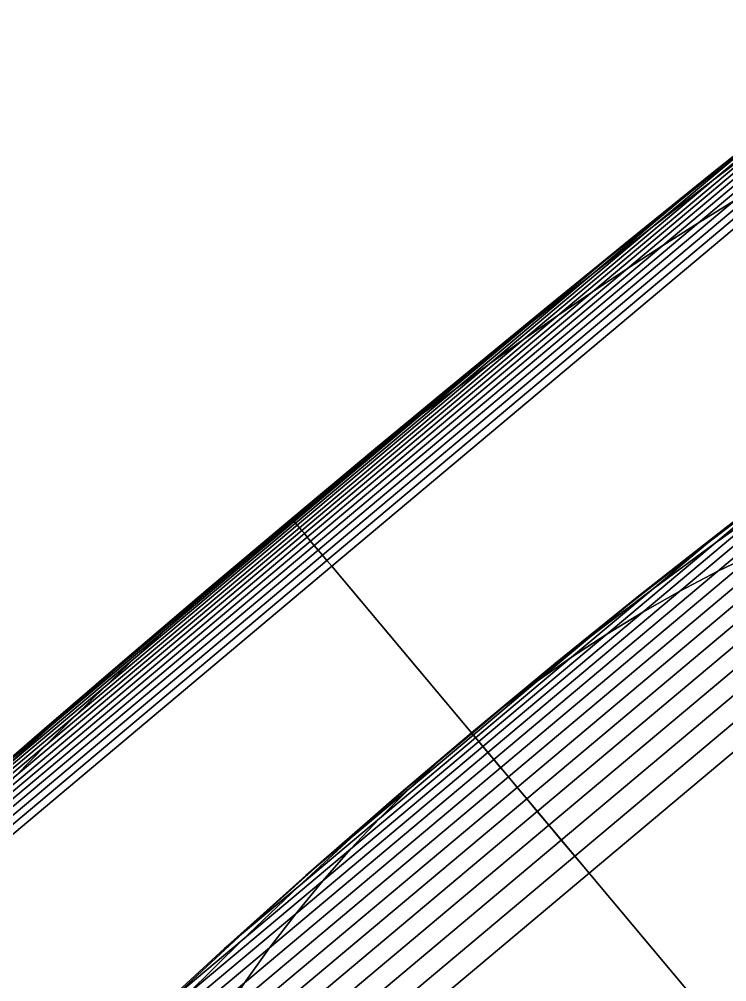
# Model space of a CAD drawing. Extents: x -150 to 177, y -170 to 152.
# Drawn here: x 133.35 to 148.53, y -145.28 to -124.64 of the extents above; entities that cross this region are included whole.
import ezdxf

# ---------------------------------------------------------------- set-up
doc = ezdxf.new("R2010")
doc.units = 0
doc.header["$LTSCALE"] = 0.5
doc.layers.add('1', color=7, linetype='CONTINUOUS')

msp = doc.modelspace()

# ---------------------------------------------------------------- linework, layer by layer
at = {"layer": '1', "color": 7}
for points in [[(154.917068, -123.140579, -19.887379), (147.927368, -129.00563, -25.984112), (148.69838, -128.529129, -28.149454), (156.270554, -122.175323, -21.544661)], [(147.927368, -129.00563, 25.984112), (154.917068, -123.140579, 19.887379), (156.270554, -122.175323, 21.544661), (148.69838, -128.529129, 28.149454)], [(153.570328, -124.113861, -18.230097), (147.163101, -129.490158, -23.818769), (147.927368, -129.00563, -25.984112), (154.917068, -123.140579, -19.887379)], [(147.163101, -129.490158, 23.818769), (153.570328, -124.113861, 18.230097), (154.917068, -123.140579, 19.887379), (147.927368, -129.00563, 25.984112)], [(152.230301, -125.095161, -16.572815), (146.405548, -129.982712, -21.653427), (147.163101, -129.490158, -23.818769), (153.570328, -124.113861, -18.230097)], [(146.405548, -129.982712, 21.653427), (152.230301, -125.095161, 16.572815), (153.570328, -124.113861, 18.230097), (147.163101, -129.490158, 23.818769)], [(150.97496, -125.801094, -6.2784), (148.25058, -128.087128, -11.60097), (149.570435, -127.081795, -13.258252), (152.684006, -124.469193, -7.175314)], [(148.25058, -128.087128, 11.60097), (150.97496, -125.801094, 6.2784), (152.684006, -124.469193, 7.175314), (149.570435, -127.081795, 13.258252)], [(150.897003, -126.084473, -14.915534), (145.654739, -130.483261, -19.488085), (146.405548, -129.982712, -21.653427), (152.230301, -125.095161, -16.572815)], [(145.654739, -130.483261, 19.488085), (150.897003, -126.084473, 14.915534), (152.230301, -125.095161, 16.572815), (146.405548, -129.982712, 21.653427)], [(149.272614, -127.140999, -5.381486), (146.937424, -129.100449, -9.943689), (148.25058, -128.087128, -11.60097), (150.97496, -125.801094, -6.2784)], [(146.937424, -129.100449, 9.943689), (149.272614, -127.140999, 5.381486), (150.97496, -125.801094, 6.2784), (148.25058, -128.087128, 11.60097)], [(149.570435, -127.081795, -13.258252), (144.910629, -130.991837, -17.322741), (145.654739, -130.483261, -19.488085), (150.897003, -126.084473, -14.915534)], [(144.910629, -130.991837, 17.322741), (149.570435, -127.081795, 13.258252), (150.897003, -126.084473, 14.915534), (145.654739, -130.483261, 19.488085)], [(148.26033, -127.915512), (147.576981, -128.488892, -4.484571), (149.272614, -127.140999, -5.381486), (150.092621, -126.452927)], [(147.576981, -128.488892, 4.484571), (148.26033, -127.915512), (150.092621, -126.452927), (149.272614, -127.140999, 5.381486)], [(148.25058, -128.087128, -11.60097), (144.173248, -131.508408, -15.157398), (144.910629, -130.991837, -17.322741), (149.570435, -127.081795, -13.258252)], [(144.173248, -131.508408, 15.157398), (148.25058, -128.087128, 11.60097), (149.570435, -127.081795, 13.258252), (144.910629, -130.991837, 17.322741)], [(147.576981, -128.488892, -4.484571), (145.630997, -130.12178, -8.286407), (146.937424, -129.100449, -9.943689), (149.272614, -127.140999, -5.381486)], [(145.630997, -130.12178, 8.286407), (147.576981, -128.488892, 4.484571), (149.272614, -127.140999, 5.381486), (146.937424, -129.100449, 9.943689)], [(150.260605, -127.600227, -32.480141), (139.954468, -136.248108, -35.15625), (140.058624, -136.372238, -37.5), (151.051834, -127.147827, -34.645481)], [(139.954468, -136.248108, 35.15625), (150.260605, -127.600227, 32.480141), (151.051834, -127.147827, 34.645481), (140.058624, -136.372238, 37.5)], [(151.051834, -127.147827, -34.645481), (140.058624, -136.372238, -37.5), (145.581696, -142.954391, -37.5), (156.574921, -133.72998, -34.645481)], [(140.058624, -136.372238, 37.5), (151.051834, -127.147827, 34.645481), (156.574921, -133.72998, 34.645481), (145.581696, -142.954391, 37.5)], [(149.47612, -128.060669, -30.314796), (139.857056, -136.132019, -32.8125), (139.954468, -136.248108, -35.15625), (150.260605, -127.600227, -32.480141)], [(139.857056, -136.132019, 32.8125), (149.47612, -128.060669, 30.314796), (150.260605, -127.600227, 32.480141), (139.954468, -136.248108, 35.15625)], [(146.434738, -129.386078), (145.888062, -129.844788, -3.587657), (147.576981, -128.488892, -4.484571), (148.26033, -127.915512)], [(145.888062, -129.844788, 3.587657), (146.434738, -129.386078), (148.26033, -127.915512), (147.576981, -128.488892, 4.484571)], [(148.69838, -128.529129, -28.149454), (139.766388, -136.023972, -30.46875), (139.857056, -136.132019, -32.8125), (149.47612, -128.060669, -30.314796)], [(139.766388, -136.023972, 30.46875), (148.69838, -128.529129, 28.149454), (149.47612, -128.060669, 30.314796), (139.857056, -136.132019, 32.8125)], [(146.937424, -129.100449, -9.943689), (143.442581, -132.032974, -12.992056), (144.173248, -131.508408, -15.157398), (148.25058, -128.087128, -11.60097)], [(143.442581, -132.032974, 12.992056), (146.937424, -129.100449, 9.943689), (148.25058, -128.087128, 11.60097), (144.173248, -131.508408, 15.157398)], [(147.927368, -129.00563, -25.984112), (139.682449, -135.923935, -28.125), (139.766388, -136.023972, -30.46875), (148.69838, -128.529129, -28.149454)], [(139.682449, -135.923935, 28.125), (147.927368, -129.00563, 25.984112), (148.69838, -128.529129, 28.149454), (139.766388, -136.023972, 30.46875)], [(145.888062, -129.844788, -3.587657), (144.331268, -131.151093, -6.629126), (145.630997, -130.12178, -8.286407), (147.576981, -128.488892, -4.484571)], [(144.331268, -131.151093, 6.629126), (145.888062, -129.844788, 3.587657), (147.576981, -128.488892, 4.484571), (145.630997, -130.12178, 8.286407)], [(147.163101, -129.490158, -23.818769), (139.605255, -135.83194, -25.78125), (139.682449, -135.923935, -28.125), (147.927368, -129.00563, -25.984112)], [(139.605255, -135.83194, 25.78125), (147.163101, -129.490158, 23.818769), (147.927368, -129.00563, 25.984112), (139.682449, -135.923935, 28.125)], [(145.630997, -130.12178, -8.286407), (142.718628, -132.565552, -10.826714), (143.442581, -132.032974, -12.992056), (146.937424, -129.100449, -9.943689)], [(142.718628, -132.565552, 10.826714), (145.630997, -130.12178, 8.286407), (146.937424, -129.100449, 9.943689), (143.442581, -132.032974, 12.992056)], [(144.615845, -130.864655), (144.205841, -131.208679, -2.690743), (145.888062, -129.844788, -3.587657), (146.434738, -129.386078)], [(144.205841, -131.208679, 2.690743), (144.615845, -130.864655), (146.434738, -129.386078), (145.888062, -129.844788, 3.587657)], [(146.405548, -129.982712, -21.653427), (139.53479, -135.747971, -23.4375), (139.605255, -135.83194, -25.78125), (147.163101, -129.490158, -23.818769)], [(139.53479, -135.747971, 23.4375), (146.405548, -129.982712, 21.653427), (147.163101, -129.490158, 23.818769), (139.605255, -135.83194, 25.78125)], [(145.654739, -130.483261, -19.488085), (139.471054, -135.671997, -21.09375), (139.53479, -135.747971, -23.4375), (146.405548, -129.982712, -21.653427)], [(139.471054, -135.671997, 21.09375), (145.654739, -130.483261, 19.488085), (146.405548, -129.982712, 21.653427), (139.53479, -135.747971, 23.4375)], [(144.205841, -131.208679, -2.690743), (143.038254, -132.188416, -4.971845), (144.331268, -131.151093, -6.629126), (145.888062, -129.844788, -3.587657)], [(143.038254, -132.188416, 4.971845), (144.205841, -131.208679, 2.690743), (145.888062, -129.844788, 3.587657), (144.331268, -131.151093, 6.629126)], [(144.331268, -131.151093, -6.629126), (142.001373, -133.10611, -8.66137), (142.718628, -132.565552, -10.826714), (145.630997, -130.12178, -8.286407)], [(142.001373, -133.10611, 8.66137), (144.331268, -131.151093, 6.629126), (145.630997, -130.12178, 8.286407), (142.718628, -132.565552, 10.826714)], [(144.910629, -130.991837, -17.322741), (139.414017, -135.604034, -18.75), (139.471054, -135.671997, -21.09375), (145.654739, -130.483261, -19.488085)], [(139.414017, -135.604034, 18.75), (144.910629, -130.991837, 17.322741), (145.654739, -130.483261, 19.488085), (139.471054, -135.671997, 21.09375)], [(144.173248, -131.508408, -15.157398), (139.363708, -135.544083, -16.40625), (139.414017, -135.604034, -18.75), (144.910629, -130.991837, -17.322741)], [(139.363708, -135.544083, 16.40625), (144.173248, -131.508408, 15.157398), (144.910629, -130.991837, 17.322741), (139.414017, -135.604034, 18.75)], [(142.803665, -132.351212), (142.530334, -132.580566, -1.793829), (144.205841, -131.208679, -2.690743), (144.615845, -130.864655)], [(142.530334, -132.580566, 1.793829), (142.803665, -132.351212), (144.615845, -130.864655), (144.205841, -131.208679, 2.690743)], [(143.038254, -132.188416, -4.971845), (141.290833, -133.654678, -6.496028), (142.001373, -133.10611, -8.66137), (144.331268, -131.151093, -6.629126)], [(141.290833, -133.654678, 6.496028), (143.038254, -132.188416, 4.971845), (144.331268, -131.151093, 6.629126), (142.001373, -133.10611, 8.66137)], [(142.530334, -132.580566, -1.793829), (141.751938, -133.233719, -3.314563), (143.038254, -132.188416, -4.971845), (144.205841, -131.208679, -2.690743)], [(141.751938, -133.233719, 3.314563), (142.530334, -132.580566, 1.793829), (144.205841, -131.208679, 2.690743), (143.038254, -132.188416, 4.971845)], [(143.442581, -132.032974, -12.992056), (139.320129, -135.492126, -14.0625), (139.363708, -135.544083, -16.40625), (144.173248, -131.508408, -15.157398)], [(139.320129, -135.492126, 14.0625), (143.442581, -132.032974, 12.992056), (144.173248, -131.508408, 15.157398), (139.363708, -135.544083, 16.40625)], [(142.718628, -132.565552, -10.826714), (139.283234, -135.448181, -11.71875), (139.320129, -135.492126, -14.0625), (143.442581, -132.032974, -12.992056)], [(139.283234, -135.448181, 11.71875), (142.718628, -132.565552, 10.826714), (143.442581, -132.032974, 12.992056), (139.320129, -135.492126, 14.0625)], [(141.751938, -133.233719, -3.314563), (140.58699, -134.211227, -4.330685), (141.290833, -133.654678, -6.496028), (143.038254, -132.188416, -4.971845)], [(140.58699, -134.211227, 4.330685), (141.751938, -133.233719, 3.314563), (143.038254, -132.188416, 4.971845), (141.290833, -133.654678, 6.496028)], [(152.422165, -133.058624, -11.60097), (148.344833, -136.479904, -15.157398), (149.178986, -136.078659, -17.322741), (153.838776, -132.168625, -13.258252)], [(148.344833, -136.479904, 15.157398), (152.422165, -133.058624, 11.60097), (153.838776, -132.168625, 13.258252), (149.178986, -136.078659, 17.322741)], [(140.998199, -133.845764), (140.861526, -133.960434, -0.896914), (142.530334, -132.580566, -1.793829), (142.803665, -132.351212)], [(140.861526, -133.960434, 0.896914), (140.998199, -133.845764), (142.803665, -132.351212), (142.530334, -132.580566, 1.793829)], [(142.001373, -133.10611, -8.66137), (139.253067, -135.412216, -9.375), (139.283234, -135.448181, -11.71875), (142.718628, -132.565552, -10.826714)], [(139.253067, -135.412216, 9.375), (142.001373, -133.10611, 8.66137), (142.718628, -132.565552, 10.826714), (139.283234, -135.448181, 11.71875)], [(140.861526, -133.960434, -0.896914), (140.472336, -134.287018, -1.657282), (141.751938, -133.233719, -3.314563), (142.530334, -132.580566, -1.793829)], [(140.472336, -134.287018, 1.657282), (140.861526, -133.960434, 0.896914), (142.530334, -132.580566, 1.793829), (141.751938, -133.233719, 3.314563)], [(141.290833, -133.654678, -6.496028), (139.229599, -135.384247, -7.03125), (139.253067, -135.412216, -9.375), (142.001373, -133.10611, -8.66137)], [(139.229599, -135.384247, 7.03125), (141.290833, -133.654678, 6.496028), (142.001373, -133.10611, 8.66137), (139.253067, -135.412216, 9.375)], [(151.025299, -133.972183, -9.943689), (147.530441, -136.904709, -12.992056), (148.344833, -136.479904, -15.157398), (152.422165, -133.058624, -11.60097)], [(147.530441, -136.904709, 12.992056), (151.025299, -133.972183, 9.943689), (152.422165, -133.058624, 11.60097), (148.344833, -136.479904, 15.157398)], [(140.472336, -134.287018, -1.657282), (139.889862, -134.775772, -2.165343), (140.58699, -134.211227, -4.330685), (141.751938, -133.233719, -3.314563)], [(139.889862, -134.775772, 2.165343), (140.472336, -134.287018, 1.657282), (141.751938, -133.233719, 3.314563), (140.58699, -134.211227, 4.330685)], [(149.847382, -134.563339, -3.587657), (148.290604, -135.869644, -6.629126), (149.648132, -134.90921, -8.286407), (151.594116, -133.276321, -4.484571)], [(148.290604, -135.869644, 6.629126), (149.847382, -134.563339, 3.587657), (151.594116, -133.276321, 4.484571), (149.648132, -134.90921, 8.286407)], [(140.58699, -134.211227, -4.330685), (139.212845, -135.364273, -4.6875), (139.229599, -135.384247, -7.03125), (141.290833, -133.654678, -6.496028)], [(139.212845, -135.364273, 4.6875), (140.58699, -134.211227, 4.330685), (141.290833, -133.654678, 6.496028), (139.229599, -135.384247, 7.03125)], [(155.579041, -133.938492, -32.480141), (145.272903, -142.58638, -35.15625), (145.581696, -142.954391, -37.5), (156.574921, -133.72998, -34.645481)], [(145.272903, -142.58638, 35.15625), (155.579041, -133.938492, 32.480141), (156.574921, -133.72998, 34.645481), (145.581696, -142.954391, 37.5)], [(156.574921, -133.72998, -34.645481), (145.581696, -142.954391, -37.5), (148.314713, -146.211472, -37.5), (159.307938, -136.987061, -34.645481)], [(145.581696, -142.954391, 37.5), (156.574921, -133.72998, 34.645481), (159.307938, -136.987061, 34.645481), (148.314713, -146.211472, 37.5)], [(139.199432, -135.348297), (139.199432, -135.348297), (140.861526, -133.960434, -0.896914), (140.998199, -133.845764)], [(139.199432, -135.348297), (139.199432, -135.348297), (140.998199, -133.845764), (140.861526, -133.960434, 0.896914)], [(154.603836, -134.171646, -30.314796), (144.984772, -142.242996, -32.8125), (145.272903, -142.58638, -35.15625), (155.579041, -133.938492, -32.480141)], [(144.984772, -142.242996, 32.8125), (154.603836, -134.171646, 30.314796), (155.579041, -133.938492, 32.480141), (145.272903, -142.58638, 35.15625)], [(139.199432, -135.348297), (139.199432, -135.348297), (140.472336, -134.287018, -1.657282), (140.861526, -133.960434, -0.896914)], [(139.199432, -135.348297), (139.199432, -135.348297), (140.861526, -133.960434, 0.896914), (140.472336, -134.287018, 1.657282)], [(149.648132, -134.90921, -8.286407), (146.735748, -137.352982, -10.826714), (147.530441, -136.904709, -12.992056), (151.025299, -133.972183, -9.943689)], [(146.735748, -137.352982, 10.826714), (149.648132, -134.90921, 8.286407), (151.025299, -133.972183, 9.943689), (147.530441, -136.904709, 12.992056)], [(148.530258, -135.529663), (148.120255, -135.873703, -2.690743), (149.847382, -134.563339, -3.587657), (150.394058, -134.10463)], [(148.120255, -135.873703, 2.690743), (148.530258, -135.529663), (150.394058, -134.10463), (149.847382, -134.563339, 3.587657)], [(139.199432, -135.348297), (139.199432, -135.348297), (139.889862, -134.775772, -2.165343), (140.472336, -134.287018, -1.657282)], [(139.199432, -135.348297), (139.199432, -135.348297), (140.472336, -134.287018, 1.657282), (139.889862, -134.775772, 2.165343)], [(139.889862, -134.775772, -2.165343), (139.202789, -135.352295, -2.34375), (139.212845, -135.364273, -4.6875), (140.58699, -134.211227, -4.330685)], [(139.202789, -135.352295, 2.34375), (139.889862, -134.775772, 2.165343), (140.58699, -134.211227, 4.330685), (139.212845, -135.364273, 4.6875)], [(153.649155, -134.429245, -28.149454), (144.717163, -141.924088, -30.46875), (144.984772, -142.242996, -32.8125), (154.603836, -134.171646, -30.314796)], [(144.717163, -141.924088, 30.46875), (153.649155, -134.429245, 28.149454), (154.603836, -134.171646, 30.314796), (144.984772, -142.242996, 32.8125)], [(152.714859, -134.711151, -25.984112), (144.46994, -141.629456, -28.125), (144.717163, -141.924088, -30.46875), (153.649155, -134.429245, -28.149454)], [(144.46994, -141.629456, 28.125), (152.714859, -134.711151, 25.984112), (153.649155, -134.429245, 28.149454), (144.717163, -141.924088, 30.46875)], [(148.120255, -135.873703, -2.690743), (146.952667, -136.853424, -4.971845), (148.290604, -135.869644, -6.629126), (149.847382, -134.563339, -3.587657)], [(146.952667, -136.853424, 4.971845), (148.120255, -135.873703, 2.690743), (149.847382, -134.563339, 3.587657), (148.290604, -135.869644, 6.629126)], [(139.199432, -135.348297), (139.199432, -135.348297), (139.202789, -135.352295, -2.34375), (139.889862, -134.775772, -2.165343)], [(139.199432, -135.348297), (139.199432, -135.348297), (139.889862, -134.775772, 2.165343), (139.202789, -135.352295, 2.34375)], [(151.800797, -135.017166, -23.818769), (144.242966, -141.358948, -25.78125), (144.46994, -141.629456, -28.125), (152.714859, -134.711151, -25.984112)], [(144.242966, -141.358948, 25.78125), (151.800797, -135.017166, 23.818769), (152.714859, -134.711151, 25.984112), (144.46994, -141.629456, 28.125)], [(148.290604, -135.869644, -6.629126), (145.960693, -137.824661, -8.66137), (146.735748, -137.352982, -10.826714), (149.648132, -134.90921, -8.286407)], [(145.960693, -137.824661, 8.66137), (148.290604, -135.869644, 6.629126), (149.648132, -134.90921, 8.286407), (146.735748, -137.352982, 10.826714)], [(150.906876, -135.347183, -21.653427), (144.036118, -141.112427, -23.4375), (144.242966, -141.358948, -25.78125), (151.800797, -135.017166, -23.818769)], [(144.036118, -141.112427, 23.4375), (150.906876, -135.347183, 21.653427), (151.800797, -135.017166, 23.818769), (144.242966, -141.358948, 25.78125)], [(139.229599, -135.384247, -7.03125), (137.168365, -137.113831, -6.496028), (136.504761, -137.718323, -8.66137), (139.253067, -135.412216, -9.375)], [(137.168365, -137.113831, 6.496028), (139.229599, -135.384247, 7.03125), (139.253067, -135.412216, 9.375), (136.504761, -137.718323, 8.66137)], [(139.212845, -135.364273, -4.6875), (137.838684, -136.517319, -4.330685), (137.168365, -137.113831, -6.496028), (139.229599, -135.384247, -7.03125)], [(137.838684, -136.517319, 4.330685), (139.212845, -135.364273, 4.6875), (139.229599, -135.384247, 7.03125), (137.168365, -137.113831, 6.496028)], [(139.199432, -135.348297), (139.199432, -135.348297), (137.407364, -136.858826), (137.544037, -136.744141, -0.896914)], [(139.199432, -135.348297), (139.199432, -135.348297), (137.544037, -136.744141, 0.896914), (137.407364, -136.858826)], [(139.199432, -135.348297), (139.199432, -135.348297), (137.544037, -136.744141, -0.896914), (137.933228, -136.417572, -1.657282)], [(139.199432, -135.348297), (139.199432, -135.348297), (137.933228, -136.417572, 1.657282), (137.544037, -136.744141, 0.896914)], [(139.202789, -135.352295, -2.34375), (138.515701, -135.928818, -2.165343), (137.838684, -136.517319, -4.330685), (139.212845, -135.364273, -4.6875)], [(138.515701, -135.928818, 2.165343), (139.202789, -135.352295, 2.34375), (139.212845, -135.364273, 4.6875), (137.838684, -136.517319, 4.330685)], [(139.199432, -135.348297), (139.199432, -135.348297), (137.933228, -136.417572, -1.657282), (138.515701, -135.928818, -2.165343)], [(139.199432, -135.348297), (139.199432, -135.348297), (138.515701, -135.928818, 2.165343), (137.933228, -136.417572, 1.657282)], [(139.199432, -135.348297), (139.199432, -135.348297), (138.515701, -135.928818, -2.165343), (139.202789, -135.352295, -2.34375)], [(139.199432, -135.348297), (139.199432, -135.348297), (139.202789, -135.352295, 2.34375), (138.515701, -135.928818, 2.165343)], [(150.032974, -135.70105, -19.488085), (143.849289, -140.889771, -21.09375), (144.036118, -141.112427, -23.4375), (150.906876, -135.347183, -21.653427)], [(143.849289, -140.889771, 21.09375), (150.032974, -135.70105, 19.488085), (150.906876, -135.347183, 21.653427), (144.036118, -141.112427, 23.4375)], [(139.414017, -135.604034, -18.75), (133.917419, -140.216248, -17.322741), (133.287369, -140.860718, -19.488085), (139.471054, -135.671997, -21.09375)], [(133.917419, -140.216248, 17.322741), (139.414017, -135.604034, 18.75), (139.471054, -135.671997, 21.09375), (133.287369, -140.860718, 19.488085)], [(139.363708, -135.544083, -16.40625), (134.554184, -139.579758, -15.157398), (133.917419, -140.216248, -17.322741), (139.414017, -135.604034, -18.75)], [(134.554184, -139.579758, 15.157398), (139.363708, -135.544083, 16.40625), (139.414017, -135.604034, 18.75), (133.917419, -140.216248, 17.322741)], [(139.320129, -135.492126, -14.0625), (135.197662, -138.951279, -12.992056), (134.554184, -139.579758, -15.157398), (139.363708, -135.544083, -16.40625)], [(135.197662, -138.951279, 12.992056), (139.320129, -135.492126, 14.0625), (139.363708, -135.544083, 16.40625), (134.554184, -139.579758, 15.157398)], [(139.283234, -135.448181, -11.71875), (135.847855, -138.330811, -10.826714), (135.197662, -138.951279, -12.992056), (139.320129, -135.492126, -14.0625)], [(135.847855, -138.330811, 10.826714), (139.283234, -135.448181, 11.71875), (139.320129, -135.492126, 14.0625), (135.197662, -138.951279, 12.992056)], [(139.253067, -135.412216, -9.375), (136.504761, -137.718323, -8.66137), (135.847855, -138.330811, -10.826714), (139.283234, -135.448181, -11.71875)], [(136.504761, -137.718323, 8.66137), (139.253067, -135.412216, 9.375), (139.283234, -135.448181, 11.71875), (135.847855, -138.330811, 10.826714)], [(146.686035, -136.978027), (146.412689, -137.207382, -1.793829), (148.120255, -135.873703, -2.690743), (148.530258, -135.529663)], [(146.412689, -137.207382, 1.793829), (146.686035, -136.978027), (148.530258, -135.529663), (148.120255, -135.873703, 2.690743)], [(139.53479, -135.747971, -23.4375), (132.664032, -141.513214, -21.653427), (132.047424, -142.173721, -23.818769), (139.605255, -135.83194, -25.78125)], [(132.664032, -141.513214, 21.653427), (139.53479, -135.747971, 23.4375), (139.605255, -135.83194, 25.78125), (132.047424, -142.173721, 23.818769)], [(139.471054, -135.671997, -21.09375), (133.287369, -140.860718, -19.488085), (132.664032, -141.513214, -21.653427), (139.53479, -135.747971, -23.4375)], [(133.287369, -140.860718, 19.488085), (139.471054, -135.671997, 21.09375), (139.53479, -135.747971, 23.4375), (132.664032, -141.513214, 21.653427)], [(149.178986, -136.078659, -17.322741), (143.682373, -140.690857, -18.75), (143.849289, -140.889771, -21.09375), (150.032974, -135.70105, -19.488085)], [(143.682373, -140.690857, 18.75), (149.178986, -136.078659, 17.322741), (150.032974, -135.70105, 19.488085), (143.849289, -140.889771, 21.09375)], [(139.682449, -135.923935, -28.125), (131.437546, -142.842255, -25.984112), (130.834396, -143.518799, -28.149454), (139.766388, -136.023972, -30.46875)], [(131.437546, -142.842255, 25.984112), (139.682449, -135.923935, 28.125), (139.766388, -136.023972, 30.46875), (130.834396, -143.518799, 28.149454)], [(139.605255, -135.83194, -25.78125), (132.047424, -142.173721, -23.818769), (131.437546, -142.842255, -25.984112), (139.682449, -135.923935, -28.125)], [(132.047424, -142.173721, 23.818769), (139.605255, -135.83194, 25.78125), (139.682449, -135.923935, 28.125), (131.437546, -142.842255, 25.984112)], [(138.515701, -135.928818, -2.165343), (137.933228, -136.417572, -1.657282), (136.673737, -137.494843, -3.314563), (137.838684, -136.517319, -4.330685)], [(137.933228, -136.417572, 1.657282), (138.515701, -135.928818, 2.165343), (137.838684, -136.517319, 4.330685), (136.673737, -137.494843, 3.314563)], [(146.952667, -136.853424, -4.971845), (145.205246, -138.319687, -6.496028), (145.960693, -137.824661, -8.66137), (148.290604, -135.869644, -6.629126)], [(145.205246, -138.319687, 6.496028), (146.952667, -136.853424, 4.971845), (148.290604, -135.869644, 6.629126), (145.960693, -137.824661, 8.66137)], [(146.412689, -137.207382, -1.793829), (145.634293, -137.860535, -3.314563), (146.952667, -136.853424, -4.971845), (148.120255, -135.873703, -2.690743)], [(145.634293, -137.860535, 3.314563), (146.412689, -137.207382, 1.793829), (148.120255, -135.873703, 2.690743), (146.952667, -136.853424, 4.971845)], [(139.857056, -136.132019, -32.8125), (130.237976, -144.203369, -30.314796), (129.648315, -144.895981, -32.480141), (139.954468, -136.248108, -35.15625)], [(130.237976, -144.203369, 30.314796), (139.857056, -136.132019, 32.8125), (139.954468, -136.248108, 35.15625), (129.648315, -144.895981, 32.480141)], [(139.766388, -136.023972, -30.46875), (130.834396, -143.518799, -28.149454), (130.237976, -144.203369, -30.314796), (139.857056, -136.132019, -32.8125)], [(130.834396, -143.518799, 28.149454), (139.766388, -136.023972, 30.46875), (139.857056, -136.132019, 32.8125), (130.237976, -144.203369, 30.314796)], [(148.344833, -136.479904, -15.157398), (143.535294, -140.515579, -16.40625), (143.682373, -140.690857, -18.75), (149.178986, -136.078659, -17.322741)], [(143.535294, -140.515579, 16.40625), (148.344833, -136.479904, 15.157398), (149.178986, -136.078659, 17.322741), (143.682373, -140.690857, 18.75)], [(139.954468, -136.248108, -35.15625), (129.648315, -144.895981, -32.480141), (129.065399, -145.596649, -34.645481), (140.058624, -136.372238, -37.5)], [(129.648315, -144.895981, 32.480141), (139.954468, -136.248108, 35.15625), (140.058624, -136.372238, 37.5), (129.065399, -145.596649, 34.645481)], [(140.058624, -136.372238, -37.5), (129.065399, -145.596649, -34.645481), (134.588486, -152.178802, -34.645481), (145.581696, -142.954391, -37.5)], [(129.065399, -145.596649, 34.645481), (140.058624, -136.372238, 37.5), (145.581696, -142.954391, 37.5), (134.588486, -152.178802, 34.645481)], [(137.933228, -136.417572, -1.657282), (137.544037, -136.744141, -0.896914), (135.89534, -138.14798, -1.793829), (136.673737, -137.494843, -3.314563)], [(137.544037, -136.744141, 0.896914), (137.933228, -136.417572, 1.657282), (136.673737, -137.494843, 3.314563), (135.89534, -138.14798, 1.793829)], [(137.838684, -136.517319, -4.330685), (136.673737, -137.494843, -3.314563), (135.420944, -138.580093, -4.971845), (137.168365, -137.113831, -6.496028)], [(136.673737, -137.494843, 3.314563), (137.838684, -136.517319, 4.330685), (137.168365, -137.113831, 6.496028), (135.420944, -138.580093, 4.971845)], [(147.530441, -136.904709, -12.992056), (143.40799, -140.363861, -14.0625), (143.535294, -140.515579, -16.40625), (148.344833, -136.479904, -15.157398)], [(143.40799, -140.363861, 14.0625), (147.530441, -136.904709, 12.992056), (148.344833, -136.479904, 15.157398), (143.535294, -140.515579, 16.40625)], [(137.544037, -136.744141, -0.896914), (137.407364, -136.858826), (135.622009, -138.37735), (135.89534, -138.14798, -1.793829)], [(137.407364, -136.858826), (137.544037, -136.744141, 0.896914), (135.89534, -138.14798, 1.793829), (135.622009, -138.37735)], [(146.735748, -137.352982, -10.826714), (143.300369, -140.235611, -11.71875), (143.40799, -140.363861, -14.0625), (147.530441, -136.904709, -12.992056)], [(143.300369, -140.235611, 11.71875), (146.735748, -137.352982, 10.826714), (147.530441, -136.904709, 12.992056), (143.40799, -140.363861, 14.0625)], [(145.634293, -137.860535, -3.314563), (144.469345, -138.838043, -4.330685), (145.205246, -138.319687, -6.496028), (146.952667, -136.853424, -4.971845)], [(144.469345, -138.838043, 4.330685), (145.634293, -137.860535, 3.314563), (146.952667, -136.853424, 4.971845), (145.205246, -138.319687, 6.496028)], [(144.861328, -138.449661), (144.72467, -138.564331, -0.896914), (146.412689, -137.207382, -1.793829), (146.686035, -136.978027)], [(144.72467, -138.564331, 0.896914), (144.861328, -138.449661), (146.686035, -136.978027), (146.412689, -137.207382, 1.793829)], [(158.845337, -137.831116, -32.480141), (148.5392, -146.479004, -35.15625), (148.314713, -146.211472, -37.5), (159.307938, -136.987061, -34.645481)], [(148.5392, -146.479004, 35.15625), (158.845337, -137.831116, 32.480141), (159.307938, -136.987061, 34.645481), (148.314713, -146.211472, 37.5)], [(137.168365, -137.113831, -6.496028), (135.420944, -138.580093, -4.971845), (134.174866, -139.67334, -6.629126), (136.504761, -137.718323, -8.66137)], [(135.420944, -138.580093, 4.971845), (137.168365, -137.113831, 6.496028), (136.504761, -137.718323, 8.66137), (134.174866, -139.67334, 6.629126)], [(144.72467, -138.564331, -0.896914), (144.335464, -138.890915, -1.657282), (145.634293, -137.860535, -3.314563), (146.412689, -137.207382, -1.793829)], [(144.335464, -138.890915, 1.657282), (144.72467, -138.564331, 0.896914), (146.412689, -137.207382, 1.793829), (145.634293, -137.860535, 3.314563)], [(145.960693, -137.824661, -8.66137), (143.212387, -140.130753, -9.375), (143.300369, -140.235611, -11.71875), (146.735748, -137.352982, -10.826714)], [(143.212387, -140.130753, 9.375), (145.960693, -137.824661, 8.66137), (146.735748, -137.352982, 10.826714), (143.300369, -140.235611, 11.71875)], [(136.673737, -137.494843, -3.314563), (135.89534, -138.14798, -1.793829), (134.253357, -139.559814, -2.690743), (135.420944, -138.580093, -4.971845)], [(135.89534, -138.14798, 1.793829), (136.673737, -137.494843, 3.314563), (135.420944, -138.580093, 4.971845), (134.253357, -139.559814, 2.690743)], [(136.504761, -137.718323, -8.66137), (134.174866, -139.67334, -6.629126), (132.935486, -140.774582, -8.286407), (135.847855, -138.330811, -10.826714)], [(134.174866, -139.67334, 6.629126), (136.504761, -137.718323, 8.66137), (135.847855, -138.330811, 10.826714), (132.935486, -140.774582, 8.286407)], [(145.205246, -138.319687, -6.496028), (143.144012, -140.049271, -7.03125), (143.212387, -140.130753, -9.375), (145.960693, -137.824661, -8.66137)], [(143.144012, -140.049271, 7.03125), (145.205246, -138.319687, 6.496028), (145.960693, -137.824661, 8.66137), (143.212387, -140.130753, 9.375)], [(144.335464, -138.890915, -1.657282), (143.752991, -139.379669, -2.165343), (144.469345, -138.838043, -4.330685), (145.634293, -137.860535, -3.314563)], [(143.752991, -139.379669, 2.165343), (144.335464, -138.890915, 1.657282), (145.634293, -137.860535, 3.314563), (144.469345, -138.838043, 4.330685)], [(135.89534, -138.14798, -1.793829), (135.622009, -138.37735), (133.843353, -139.903854), (134.253357, -139.559814, -2.690743)], [(135.622009, -138.37735), (135.89534, -138.14798, 1.793829), (134.253357, -139.559814, 2.690743), (133.843353, -139.903854)], [(135.847855, -138.330811, -10.826714), (132.935486, -140.774582, -8.286407), (131.70282, -141.883804, -9.943689), (135.197662, -138.951279, -12.992056)], [(132.935486, -140.774582, 8.286407), (135.847855, -138.330811, 10.826714), (135.197662, -138.951279, 12.992056), (131.70282, -141.883804, 9.943689)], [(143.056152, -139.944565), (143.056152, -139.944565), (144.72467, -138.564331, -0.896914), (144.861328, -138.449661)], [(143.056152, -139.944565), (143.056152, -139.944565), (144.861328, -138.449661), (144.72467, -138.564331, 0.896914)], [(144.469345, -138.838043, -4.330685), (143.0952, -139.991089, -4.6875), (143.144012, -140.049271, -7.03125), (145.205246, -138.319687, -6.496028)], [(143.0952, -139.991089, 4.6875), (144.469345, -138.838043, 4.330685), (145.205246, -138.319687, 6.496028), (143.144012, -140.049271, 7.03125)], [(135.420944, -138.580093, -4.971845), (134.253357, -139.559814, -2.690743), (132.618073, -140.979645, -3.587657), (134.174866, -139.67334, -6.629126)], [(134.253357, -139.559814, 2.690743), (135.420944, -138.580093, 4.971845), (134.174866, -139.67334, 6.629126), (132.618073, -140.979645, 3.587657)], [(143.056152, -139.944565), (143.056152, -139.944565), (144.335464, -138.890915, -1.657282), (144.72467, -138.564331, -0.896914)], [(143.056152, -139.944565), (143.056152, -139.944565), (144.72467, -138.564331, 0.896914), (144.335464, -138.890915, 1.657282)], [(143.056152, -139.944565), (143.056152, -139.944565), (143.752991, -139.379669, -2.165343), (144.335464, -138.890915, -1.657282)], [(143.056152, -139.944565), (143.056152, -139.944565), (144.335464, -138.890915, 1.657282), (143.752991, -139.379669, 2.165343)], [(143.752991, -139.379669, -2.165343), (143.065918, -139.956192, -2.34375), (143.0952, -139.991089, -4.6875), (144.469345, -138.838043, -4.330685)], [(143.065918, -139.956192, 2.34375), (143.752991, -139.379669, 2.165343), (144.469345, -138.838043, 4.330685), (143.0952, -139.991089, 4.6875)], [(135.197662, -138.951279, -12.992056), (131.70282, -141.883804, -9.943689), (130.476852, -143.001038, -11.60097), (134.554184, -139.579758, -15.157398)], [(131.70282, -141.883804, 9.943689), (135.197662, -138.951279, 12.992056), (134.554184, -139.579758, 15.157398), (130.476852, -143.001038, 11.60097)], [(143.056152, -139.944565), (143.056152, -139.944565), (143.065918, -139.956192, -2.34375), (143.752991, -139.379669, -2.165343)], [(143.056152, -139.944565), (143.056152, -139.944565), (143.752991, -139.379669, 2.165343), (143.065918, -139.956192, 2.34375)], [(134.554184, -139.579758, -15.157398), (130.476852, -143.001038, -11.60097), (129.257614, -144.126282, -13.258252), (133.917419, -140.216248, -17.322741)], [(130.476852, -143.001038, 11.60097), (134.554184, -139.579758, 15.157398), (133.917419, -140.216248, 17.322741), (129.257614, -144.126282, 13.258252)], [(134.174866, -139.67334, -6.629126), (132.618073, -140.979645, -3.587657), (130.989502, -142.407455, -4.484571), (132.935486, -140.774582, -8.286407)], [(132.618073, -140.979645, 3.587657), (134.174866, -139.67334, 6.629126), (132.935486, -140.774582, 8.286407), (130.989502, -142.407455, 4.484571)], [(134.253357, -139.559814, -2.690743), (133.843353, -139.903854), (132.071396, -141.438354), (132.618073, -140.979645, -3.587657)], [(133.843353, -139.903854), (134.253357, -139.559814, 2.690743), (132.618073, -140.979645, 3.587657), (132.071396, -141.438354)], [(143.212387, -140.130753, -9.375), (140.464096, -142.436859, -8.66137), (139.86499, -143.118225, -10.826714), (143.300369, -140.235611, -11.71875)], [(140.464096, -142.436859, 8.66137), (143.212387, -140.130753, 9.375), (143.300369, -140.235611, 11.71875), (139.86499, -143.118225, 10.826714)], [(143.144012, -140.049271, -7.03125), (141.082779, -141.778839, -6.496028), (140.464096, -142.436859, -8.66137), (143.212387, -140.130753, -9.375)], [(141.082779, -141.778839, 6.496028), (143.144012, -140.049271, 7.03125), (143.212387, -140.130753, 9.375), (140.464096, -142.436859, 8.66137)], [(143.0952, -139.991089, -4.6875), (141.721039, -141.144135, -4.330685), (141.082779, -141.778839, -6.496028), (143.144012, -140.049271, -7.03125)], [(141.721039, -141.144135, 4.330685), (143.0952, -139.991089, 4.6875), (143.144012, -140.049271, 7.03125), (141.082779, -141.778839, 6.496028)], [(143.056152, -139.944565), (143.056152, -139.944565), (141.270493, -141.462723), (141.407166, -141.348053, -0.896914)], [(143.056152, -139.944565), (143.056152, -139.944565), (141.407166, -141.348053, 0.896914), (141.270493, -141.462723)], [(143.056152, -139.944565), (143.056152, -139.944565), (141.407166, -141.348053, -0.896914), (141.796371, -141.021469, -1.657282)], [(143.056152, -139.944565), (143.056152, -139.944565), (141.796371, -141.021469, 1.657282), (141.407166, -141.348053, 0.896914)], [(143.065918, -139.956192, -2.34375), (142.378845, -140.532715, -2.165343), (141.721039, -141.144135, -4.330685), (143.0952, -139.991089, -4.6875)], [(142.378845, -140.532715, 2.165343), (143.065918, -139.956192, 2.34375), (143.0952, -139.991089, 4.6875), (141.721039, -141.144135, 4.330685)], [(143.056152, -139.944565), (143.056152, -139.944565), (141.796371, -141.021469, -1.657282), (142.378845, -140.532715, -2.165343)], [(143.056152, -139.944565), (143.056152, -139.944565), (142.378845, -140.532715, 2.165343), (141.796371, -141.021469, 1.657282)], [(143.056152, -139.944565), (143.056152, -139.944565), (142.378845, -140.532715, -2.165343), (143.065918, -139.956192, -2.34375)], [(143.056152, -139.944565), (143.056152, -139.944565), (143.065918, -139.956192, 2.34375), (142.378845, -140.532715, 2.165343)], [(133.917419, -140.216248, -17.322741), (129.257614, -144.126282, -13.258252), (128.04509, -145.259521, -14.915534), (133.287369, -140.860718, -19.488085)], [(129.257614, -144.126282, 13.258252), (133.917419, -140.216248, 17.322741), (133.287369, -140.860718, 19.488085), (128.04509, -145.259521, 14.915534)], [(143.300369, -140.235611, -11.71875), (139.86499, -143.118225, -10.826714), (139.285522, -143.823013, -12.992056), (143.40799, -140.363861, -14.0625)], [(139.86499, -143.118225, 10.826714), (143.300369, -140.235611, 11.71875), (143.40799, -140.363861, 14.0625), (139.285522, -143.823013, 12.992056)], [(143.535294, -140.515579, -16.40625), (138.725769, -144.551254, -15.157398), (138.18576, -145.303055, -17.322741), (143.682373, -140.690857, -18.75)], [(138.725769, -144.551254, 15.157398), (143.535294, -140.515579, 16.40625), (143.682373, -140.690857, 18.75), (138.18576, -145.303055, 17.322741)], [(143.40799, -140.363861, -14.0625), (139.285522, -143.823013, -12.992056), (138.725769, -144.551254, -15.157398), (143.535294, -140.515579, -16.40625)], [(139.285522, -143.823013, 12.992056), (143.40799, -140.363861, 14.0625), (143.535294, -140.515579, 16.40625), (138.725769, -144.551254, 15.157398)], [(142.378845, -140.532715, -2.165343), (141.796371, -141.021469, -1.657282), (140.556091, -142.121643, -3.314563), (141.721039, -141.144135, -4.330685)], [(141.796371, -141.021469, 1.657282), (142.378845, -140.532715, 2.165343), (141.721039, -141.144135, 4.330685), (140.556091, -142.121643, 3.314563)], [(143.682373, -140.690857, -18.75), (138.18576, -145.303055, -17.322741), (137.665604, -146.078506, -19.488085), (143.849289, -140.889771, -21.09375)], [(138.18576, -145.303055, 17.322741), (143.682373, -140.690857, 18.75), (143.849289, -140.889771, 21.09375), (137.665604, -146.078506, 19.488085)], [(143.849289, -140.889771, -21.09375), (137.665604, -146.078506, -19.488085), (137.165344, -146.877686, -21.653427), (144.036118, -141.112427, -23.4375)], [(137.665604, -146.078506, 19.488085), (143.849289, -140.889771, 21.09375), (144.036118, -141.112427, 23.4375), (137.165344, -146.877686, 21.653427)], [(144.036118, -141.112427, -23.4375), (137.165344, -146.877686, -21.653427), (136.68512, -147.700729, -23.818769), (144.242966, -141.358948, -25.78125)], [(137.165344, -146.877686, 21.653427), (144.036118, -141.112427, 23.4375), (144.242966, -141.358948, 25.78125), (136.68512, -147.700729, 23.818769)], [(141.721039, -141.144135, -4.330685), (140.556091, -142.121643, -3.314563), (139.335358, -143.245102, -4.971845), (141.082779, -141.778839, -6.496028)], [(140.556091, -142.121643, 3.314563), (141.721039, -141.144135, 4.330685), (141.082779, -141.778839, 6.496028), (139.335358, -143.245102, 4.971845)], [(141.796371, -141.021469, -1.657282), (141.407166, -141.348053, -0.896914), (139.777695, -142.774796, -1.793829), (140.556091, -142.121643, -3.314563)], [(141.407166, -141.348053, 0.896914), (141.796371, -141.021469, 1.657282), (140.556091, -142.121643, 3.314563), (139.777695, -142.774796, 1.793829)], [(144.242966, -141.358948, -25.78125), (136.68512, -147.700729, -23.818769), (136.225021, -148.54776, -25.984112), (144.46994, -141.629456, -28.125)], [(136.68512, -147.700729, 23.818769), (144.242966, -141.358948, 25.78125), (144.46994, -141.629456, 28.125), (136.225021, -148.54776, 25.984112)], [(141.407166, -141.348053, -0.896914), (141.270493, -141.462723), (139.504364, -143.00415), (139.777695, -142.774796, -1.793829)], [(141.270493, -141.462723), (141.407166, -141.348053, 0.896914), (139.777695, -142.774796, 1.793829), (139.504364, -143.00415)], [(144.46994, -141.629456, -28.125), (136.225021, -148.54776, -25.984112), (135.785172, -149.418915, -28.149454), (144.717163, -141.924088, -30.46875)], [(136.225021, -148.54776, 25.984112), (144.46994, -141.629456, 28.125), (144.717163, -141.924088, 30.46875), (135.785172, -149.418915, 28.149454)], [(141.082779, -141.778839, -6.496028), (139.335358, -143.245102, -4.971845), (138.134186, -144.391876, -6.629126), (140.464096, -142.436859, -8.66137)], [(139.335358, -143.245102, 4.971845), (141.082779, -141.778839, 6.496028), (140.464096, -142.436859, 8.66137), (138.134186, -144.391876, 6.629126)], [(144.717163, -141.924088, -30.46875), (135.785172, -149.418915, -28.149454), (135.365707, -150.314346, -30.314796), (144.984772, -142.242996, -32.8125)], [(135.785172, -149.418915, 28.149454), (144.717163, -141.924088, 30.46875), (144.984772, -142.242996, 32.8125), (135.365707, -150.314346, 30.314796)], [(140.556091, -142.121643, -3.314563), (139.777695, -142.774796, -1.793829), (138.16777, -144.224838, -2.690743), (139.335358, -143.245102, -4.971845)], [(139.777695, -142.774796, 1.793829), (140.556091, -142.121643, 3.314563), (139.335358, -143.245102, 4.971845), (138.16777, -144.224838, 2.690743)], [(144.984772, -142.242996, -32.8125), (135.365707, -150.314346, -30.314796), (134.966751, -151.234253, -32.480141), (145.272903, -142.58638, -35.15625)], [(135.365707, -150.314346, 30.314796), (144.984772, -142.242996, 32.8125), (145.272903, -142.58638, 35.15625), (134.966751, -151.234253, 32.480141)], [(145.272903, -142.58638, -35.15625), (134.966751, -151.234253, -32.480141), (134.588486, -152.178802, -34.645481), (145.581696, -142.954391, -37.5)], [(134.966751, -151.234253, 32.480141), (145.272903, -142.58638, 35.15625), (145.581696, -142.954391, 37.5), (134.588486, -152.178802, 34.645481)], [(140.464096, -142.436859, -8.66137), (138.134186, -144.391876, -6.629126), (136.952606, -145.562012, -8.286407), (139.86499, -143.118225, -10.826714)], [(138.134186, -144.391876, 6.629126), (140.464096, -142.436859, 8.66137), (139.86499, -143.118225, 10.826714), (136.952606, -145.562012, 8.286407)], [(139.777695, -142.774796, -1.793829), (139.504364, -143.00415), (137.757767, -144.568863), (138.16777, -144.224838, -2.690743)], [(139.504364, -143.00415), (139.777695, -142.774796, 1.793829), (138.16777, -144.224838, 2.690743), (137.757767, -144.568863)], [(145.581696, -142.954391, -37.5), (134.588486, -152.178802, -34.645481), (137.321503, -155.435883, -34.645481), (148.314713, -146.211472, -37.5)], [(134.588486, -152.178802, 34.645481), (145.581696, -142.954391, 37.5), (148.314713, -146.211472, 37.5), (137.321503, -155.435883, 34.645481)], [(139.86499, -143.118225, -10.826714), (136.952606, -145.562012, -8.286407), (135.79068, -146.755539, -9.943689), (139.285522, -143.823013, -12.992056)], [(136.952606, -145.562012, 8.286407), (139.86499, -143.118225, 10.826714), (139.285522, -143.823013, 12.992056), (135.79068, -146.755539, 9.943689)], [(139.335358, -143.245102, -4.971845), (138.16777, -144.224838, -2.690743), (136.577393, -145.698181, -3.587657), (138.134186, -144.391876, -6.629126)], [(138.16777, -144.224838, 2.690743), (139.335358, -143.245102, 4.971845), (138.134186, -144.391876, 6.629126), (136.577393, -145.698181, 3.587657)], [(139.285522, -143.823013, -12.992056), (135.79068, -146.755539, -9.943689), (134.648438, -147.972549, -11.60097), (138.725769, -144.551254, -15.157398)], [(135.79068, -146.755539, 9.943689), (139.285522, -143.823013, 12.992056), (138.725769, -144.551254, 15.157398), (134.648438, -147.972549, 11.60097)], [(138.16777, -144.224838, -2.690743), (137.757767, -144.568863), (136.030731, -146.156891), (136.577393, -145.698181, -3.587657)], [(137.757767, -144.568863), (138.16777, -144.224838, 2.690743), (136.577393, -145.698181, 3.587657), (136.030731, -146.156891)], [(138.134186, -144.391876, -6.629126), (136.577393, -145.698181, -3.587657), (135.006622, -147.194885, -4.484571), (136.952606, -145.562012, -8.286407)], [(136.577393, -145.698181, 3.587657), (138.134186, -144.391876, 6.629126), (136.952606, -145.562012, 8.286407), (135.006622, -147.194885, 4.484571)], [(138.725769, -144.551254, -15.157398), (134.648438, -147.972549, -11.60097), (133.525955, -149.213104, -13.258252), (138.18576, -145.303055, -17.322741)], [(134.648438, -147.972549, 11.60097), (138.725769, -144.551254, 15.157398), (138.18576, -145.303055, 17.322741), (133.525955, -149.213104, 13.258252)]]:
    msp.add_3dface(points, dxfattribs=at)

doc.saveas('drawing.dxf')
